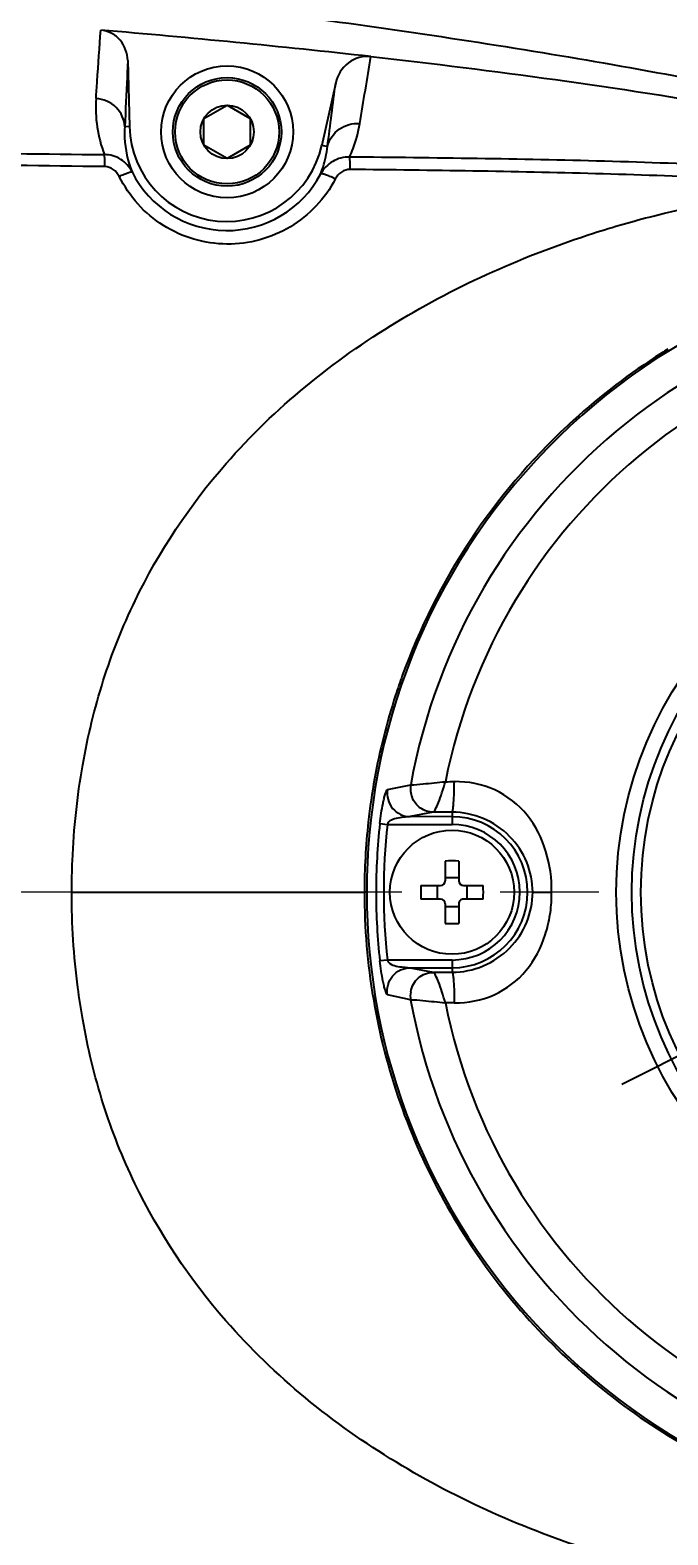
# Model space of a CAD drawing. Header units: millimetres. Extents: x 4086 to 8300, y 123 to 1549.
# Drawn here: x 7021.18 to 7041.72, y 1356.34 to 1404.83 of the extents above; entities that cross this region are included whole.
import ezdxf
from ezdxf import colors
from ezdxf.entities.mleader import LeaderData, LeaderLine
from ezdxf.math import Vec2, Vec3

# ---------------------------------------------------------------- set-up
doc = ezdxf.new("R2010")
doc.units = ezdxf.units.MM
doc.linetypes.add('CENTER2', pattern=[28.575, 19.05, -3.175, 3.175, -3.175])
doc.layers.add('中心线层', color=7, linetype='CENTER2', lineweight=0)
doc.layers.add('标注层', color=7, linetype='Continuous', lineweight=0)
doc.layers.add('外形图', color=7, linetype='Continuous')
doc.styles.add('思源黑', font='SourceHanSansCN-Normal.ttf')
doc.dimstyles.new('半径标注', dxfattribs={"dimtxt": 7, "dimasz": 3, "dimexe": 1.25, "dimexo": 0.625, "dimgap": 1, "dimtad": 1, "dimtoh": 1, "dimlfac": 4, "dimdsep": 46, "dimtxsty": '思源黑', "dimcen": 2.5, "dimadec": 0, "dimazin": 0, "dimtfac": 1, "dimtmove": 0, "dimatfit": 3, "dimfxl": 1, "dimarcsym": 0})
doc.dimstyles.new('尺寸标注_1_4比例', dxfattribs={"dimtxt": 7, "dimasz": 6, "dimexe": 2, "dimexo": 1.5, "dimgap": 1, "dimtad": 1, "dimdec": 1, "dimlfac": 4, "dimdsep": 46, "dimtxsty": '思源黑', "dimcen": 0.09, "dimadec": 0, "dimazin": 0, "dimtp": 0.01, "dimtm": 0.01, "dimtfac": 1, "dimtdec": 1, "dimtofl": 0, "dimtmove": 0, "dimatfit": 3, "dimfxl": 1, "dimtolj": 1, "dimarcsym": 0})

# ---------------------------------------------------------------- blocks, each defined once
blk = doc.blocks.new('*D1304')
at = {"layer": 'Defpoints', "color": 0}
for p in [(7017.019, 1426.915), (7017.019, 1397.041), (7052.515, 1377.049)]:
    blk.add_point(p, dxfattribs=at)
at = {"layer": '标注层', "color": 0, "lineweight": -2}
for p, q in [((7017.019, 1398.541), (7017.019, 1428.915)), ((7052.515, 1378.549), (7052.515, 1428.915)), ((7046.515, 1426.915), (7023.019, 1426.915))]:
    blk.add_line(p, q, dxfattribs=at)
at = {"layer": '标注层', "color": 0}
for points in [[(7023.019, 1427.915), (7023.019, 1425.915), (7017.019, 1426.915)], [(7046.515, 1425.915), (7046.515, 1427.915), (7052.515, 1426.915)]]:
    blk.add_solid(points, dxfattribs=at)
at = {"layer": '标注层', "color": 0, "insert": (7034.767, 1431.415), "char_height": 7, "attachment_point": 5, "style": '思源黑'}
blk.add_mtext('\\A1;71', dxfattribs=at)
blk = doc.blocks.new('*D1305')
at = {"layer": 'Defpoints', "color": 0}
for p in [(7007.019, 1426.915), (7007.019, 1397.042), (7017.019, 1397.041)]:
    blk.add_point(p, dxfattribs=at)
at = {"layer": '标注层', "color": 0, "lineweight": -2}
for p, q in [((7007.019, 1398.542), (7007.019, 1428.915)), ((7017.019, 1398.541), (7017.019, 1428.915)), ((7001.019, 1426.915), (6983.189, 1426.915)), ((7023.019, 1426.915), (7029.019, 1426.915))]:
    blk.add_line(p, q, dxfattribs=at)
at = {"layer": '标注层', "color": 0}
for points in [[(7001.019, 1425.915), (7001.019, 1427.915), (7007.019, 1426.915)], [(7023.019, 1427.915), (7023.019, 1425.915), (7017.019, 1426.915)]]:
    blk.add_solid(points, dxfattribs=at)
at = {"layer": '标注层', "color": 0, "insert": (6989.104, 1431.541), "char_height": 7, "attachment_point": 5, "style": '思源黑'}
blk.add_mtext('\\A1;40', dxfattribs=at)
blk = doc.blocks.new('*D1306')
at = {"layer": 'Defpoints', "color": 0}
for p in [(7052.515, 1440.43), (6981.019, 1397.81), (7052.515, 1377.049)]:
    blk.add_point(p, dxfattribs=at)
at = {"layer": '标注层', "color": 0, "lineweight": -2}
for p, q in [((6981.019, 1399.31), (6981.019, 1442.43)), ((7052.515, 1378.549), (7052.515, 1442.43)), ((6987.019, 1440.43), (7046.515, 1440.43))]:
    blk.add_line(p, q, dxfattribs=at)
at = {"layer": '标注层', "color": 0}
for points in [[(6987.019, 1441.43), (6987.019, 1439.43), (6981.019, 1440.43)], [(7046.515, 1439.43), (7046.515, 1441.43), (7052.515, 1440.43)]]:
    blk.add_solid(points, dxfattribs=at)
at = {"layer": '标注层', "color": 0, "insert": (7016.767, 1445.061), "char_height": 7, "attachment_point": 5, "style": '思源黑'}
blk.add_mtext('\\A1;143', dxfattribs=at)
blk = doc.blocks.new('*D1313')
at = {"layer": 'Defpoints', "color": 0}
for p in [(7059.435, 1380.539), (7045.596, 1373.559)]:
    blk.add_point(p, dxfattribs=at)
at = {"layer": '标注层', "color": 0, "lineweight": -2}
for p, q in [((7062.114, 1381.89), (7087.445, 1394.666)), ((7105.111, 1394.666), (7087.445, 1394.666)), ((7045.596, 1373.559), (7059.435, 1380.539)), ((7042.917, 1372.207), (7040.239, 1370.856))]:
    blk.add_line(p, q, dxfattribs=at)
at = {"layer": '标注层', "color": 0}
for points in [[(7061.889, 1382.336), (7062.339, 1381.443), (7059.435, 1380.539)], [(7043.142, 1371.761), (7042.692, 1372.654), (7045.596, 1373.559)]]:
    blk.add_solid(points, dxfattribs=at)
at = {"layer": '标注层', "color": 0, "insert": (7096.778, 1400.182), "char_height": 7, "attachment_point": 5, "style": '思源黑'}
blk.add_mtext('φ62', dxfattribs=at)

msp = doc.modelspace()

# ---------------------------------------------------------------- linework, layer by layer
at = {"layer": '中心线层'}
msp.add_line((7090.2949, 1377.0487), (6695.5771, 1377.0487), dxfattribs=at)
at = {"layer": '外形图', "color": 7, "linetype": 'Continuous'}
for p, q in [((7024.3205, 1403.8505), (7024.3737, 1401.7242)), ((7031.0173, 1403.1344), (7030.5702, 1401.1224)), ((7026.7746, 1401.1228), (7026.7747, 1401.9828)), ((7026.7747, 1401.9828), (7027.5196, 1402.4127)), ((7027.5196, 1402.4127), (7028.2643, 1401.9826)), ((7028.2643, 1401.9826), (7028.2641, 1401.1226)), ((7024.3737, 1401.7242), (7024.2245, 1401.7205)), ((7027.5193, 1400.6927), (7026.7746, 1401.1228)), ((7028.2641, 1401.1226), (7027.5193, 1400.6927)), ((7030.5702, 1401.1224), (7030.7521, 1401.0818)), ((7032.6842, 1380.3576), (7033.4335, 1380.5152)), ((7034.1607, 1379.6334), (7033.4137, 1379.4863)), ((7034.7659, 1379.6313), (7034.7658, 1379.2363)), ((7032.4395, 1379.2636), (7032.6845, 1379.2366)), ((7032.6845, 1379.2366), (7034.7658, 1379.2363)), ((7034.7659, 1379.4861), (7033.4137, 1379.4863)), ((7034.5457, 1378.0553), (7034.5456, 1377.4216)), ((7034.9857, 1378.0552), (7034.9856, 1377.4215)), ((7033.7618, 1377.2717), (7034.3955, 1377.2716)), ((7034.2919, 1376.8316), (7034.292, 1377.2716)), ((7034.5456, 1377.5252), (7034.9856, 1377.5251)), ((7035.1355, 1377.2715), (7035.7693, 1377.2714)), ((7035.2391, 1377.2715), (7035.239, 1376.8315)), ((7022.5163, 1377.0538), (7031.9416, 1377.0518)), ((7031.9974, 1377.052), (7031.9416, 1377.052)), ((7032.3177, 1377.0519), (7032.3177, 1377.0219)), ((7034.3955, 1376.8316), (7033.7617, 1376.8317)), ((7035.7692, 1376.8314), (7035.1355, 1376.8315)), ((7037.3623, 1377.0511), (7037.973, 1377.051)), ((7034.5454, 1376.6816), (7034.5453, 1376.0478)), ((7034.9854, 1376.5779), (7034.5454, 1376.578)), ((7034.9854, 1376.6815), (7034.9853, 1376.0478)), ((7032.6838, 1374.8672), (7032.4388, 1374.8402)), ((7034.7651, 1374.8668), (7032.6838, 1374.8672)), ((7034.7651, 1374.8668), (7034.7651, 1374.4718)), ((7033.4129, 1374.6172), (7034.7651, 1374.617)), ((7033.4129, 1374.6172), (7034.1598, 1374.4699)), ((7033.4323, 1373.5884), (7032.6831, 1373.7461))]:
    msp.add_line(p, q, dxfattribs=at)
for centre, radius in [((7027.5194, 1401.5527), 2.125), ((7027.5194, 1401.5527), 1.75), ((7027.5194, 1401.5527), 1.675), ((7027.5194, 1401.5527), 0.86), ((7052.5155, 1377.0487), 12.4598), ((7052.5155, 1377.0487), 11.9598), ((7052.5155, 1377.0487), 11.6656), ((7034.7655, 1377.0515), 2)]:
    msp.add_circle(centre, radius, dxfattribs=at)
for centre, radius, start, end in [((6995.5527, 1075.5429), 330.4697, 83.641756, 85.157451), ((5973.3667, 1577.8211), 1072.9605, 350.5590163, 350.6758227), ((6368.7428, 1487.6676), 667.6476, 352.54845, 352.7260631), ((7027.5432, 1402.34), 4.2549, 176.1114, 200.91359), ((7027.5088, 1401.8026), 3.1361, 181.4325, 347.47225), ((7027.5132, 1401.7878), 3.4129, 206.52367, 332.16071), ((7052.5155, 1377.0487), 20.5, 47.28504, 312.69656), ((7052.5155, 1377.0487), 19.3943, 90.2778, 169.70382), ((7052.5155, 1377.0487), 18.3134, 91.207, 168.77467), ((7052.6098, 1376.9127), 20.73, 122.37669, 132.26553), ((7052.5203, 1377.0462), 20.5694, 121.68145, 122.36546), ((7052.5441, 1376.9888), 20.6295, 132.27266, 132.64212), ((7052.5179, 1377.0288), 20.5824, 132.99664, 160.1106), ((7052.5343, 1376.9993), 20.6152, 132.64213, 132.97438), ((7052.4597, 1377.0621), 20.5164, 160.14304, 161.98948), ((7052.4984, 1377.052), 20.5563, 161.99605, 169.75351), ((7052.5819, 1377.0381), 20.6409, 169.7565, 173.68468), ((7033.4362, 1514.8051), 134.1965, 270.476598, 270.599143), ((7052.4409, 1377.0514), 20.4993, 173.67835, 179.99877), ((7052.5155, 1377.0487), 20.1978, 173.70414, 179.9908), ((7052.5155, 1377.0487), 19.9513, 173.70414, 186.27746), ((7034.7655, 1377.0515), 2.4346, 269.9908, 89.9908), ((7034.7655, 1377.0515), 2.1847, 269.9908, 89.99077), ((7034.7645, 1371.7107), 6.3484, 88.00568, 91.97592), ((7040.1078, 1377.0507), 6.3499, 178.00531, 181.97629), ((7034.3956, 1377.4216), 0.15, 269.9908, 359.9908), ((7035.1356, 1377.4215), 0.15, 179.9908, 269.9908), ((7029.4232, 1377.0524), 6.3499, 358.00531, 1.97629), ((7052.5155, 1377.0487), 20.1978, 180.07594, 186.27746), ((7034.3954, 1376.6816), 0.15, 359.9908, 89.9908), ((7035.1354, 1376.6815), 0.15, 89.9908, 179.9908), ((7033.0446, 1377.0518), 4.9284, 359.05542, 359.99063), ((7034.7664, 1382.3924), 6.3484, 268.00568, 271.97592), ((7052.5155, 1377.0487), 19.3943, 190.2778, 269.70382), ((7033.3923, 1239.3277), 134.1673, 89.382474, 89.505044), ((7052.5155, 1377.0487), 18.3134, 191.207, 268.77467)]:
    msp.add_arc(centre, radius, start, end, dxfattribs=at)
for points, knots in [([(6922.5932, 1407.8153), (6925.5381, 1408.2063), (6931.534, 1408.8037), (6940.6245, 1409.3102), (6949.8642, 1409.5828), (6962.4455, 1409.6741), (6978.5986, 1409.3122), (6994.9934, 1408.522), (7008.3298, 1407.5624), (7018.2995, 1406.658), (7028.0816, 1405.5492), (7037.534, 1404.1968), (7046.4567, 1402.5423), (7054.6081, 1400.4786), (7061.7621, 1397.8833), (7065.9888, 1395.6097), (7067.8588, 1394.3693)], [0, 0, 0, 0, 0.0604897, 0.1226141, 0.1853544, 0.2486888, 0.378773, 0.5142765, 0.5828547, 0.6510086, 0.7180916, 0.7832866, 0.8453962, 0.9027902, 0.9543102, 1, 1, 1, 1]), ([(7023.2981, 1402.6285), (7023.3105, 1402.8131), (7023.3602, 1403.5482), (7023.4103, 1404.2832), (7023.4481, 1404.8335)], [0, 0, 0, 0, 0.2512217, 1, 1, 1, 1]), ([(7024.3205, 1403.8505), (7024.3146, 1404.0864), (7024.1819, 1404.4556), (7023.8024, 1404.7553), (7023.5665, 1404.8234), (7023.4481, 1404.8335)], [0, 0, 0, 0, 0.4977434, 0.7492028, 1, 1, 1, 1]), ([(7032.1506, 1403.9798), (7031.9012, 1404.0079), (7031.3623, 1403.8513), (7031.0722, 1403.3816), (7031.0173, 1403.1344)], [0, 0, 0, 0, 0.4978266, 1, 1, 1, 1]), ([(7032.1507, 1403.9806), (7036.119, 1403.5342), (7042.0601, 1402.7367), (7049.9037, 1401.1928), (7053.7775, 1400.184), (7055.6911, 1399.5933)], [0, 0, 0, 0, 0.4996813, 0.7494017, 1, 1, 1, 1]), ([(7024.3205, 1403.8505), (7024.3124, 1403.6738), (7024.2802, 1402.9638), (7024.2483, 1402.2538), (7024.2245, 1401.7205)], [0, 0, 0, 0, 0.2488945, 1, 1, 1, 1]), ([(7024.2245, 1401.7205), (7024.2166, 1401.9467), (7024.0023, 1402.4155), (7023.534, 1402.6111), (7023.2981, 1402.6285)], [0, 0, 0, 0, 0.4889297, 1, 1, 1, 1]), ([(6932.2233, 1402.1608), (6934.1221, 1402.0324), (6937.9224, 1401.8119), (6945.5322, 1401.5482), (6955.0519, 1401.453), (6966.4763, 1401.4537), (6977.9011, 1401.3912), (6989.3233, 1401.2644), (7000.7418, 1401.1109), (7012.1565, 1400.9597), (7019.765, 1400.8625), (7023.5686, 1400.8211)], [0, 0, 0, 0, 0.0624909, 0.1249851, 0.2500079, 0.3750664, 0.5001246, 0.6251538, 0.7501469, 0.8750983, 1, 1, 1, 1]), ([(7023.582, 1400.434), (7019.7769, 1400.4797), (7012.166, 1400.5903), (7000.7481, 1400.7533), (6989.3275, 1400.9152), (6977.9041, 1401.046), (6966.478, 1401.112), (6955.0504, 1401.1142), (6945.5261, 1401.2063), (6937.9097, 1401.4543), (6934.1053, 1401.6686), (6932.204, 1401.7888)], [0, 0, 0, 0, 0.1249078, 0.249851, 0.3748243, 0.499823, 0.6248432, 0.7498818, 0.8749338, 0.937466, 1, 1, 1, 1]), ([(7024.2245, 1401.7205), (7024.2166, 1401.6007), (7024.21, 1401.1061), (7024.3192, 1400.6105), (7024.4596, 1400.2638)], [0, 0, 0, 0, 0.2430551, 1, 1, 1, 1]), ([(7030.7521, 1401.0818), (7030.8029, 1401.3016), (7031.0854, 1401.7165), (7031.5661, 1401.8386), (7031.794, 1401.8217)], [0, 0, 0, 0, 0.4966866, 1, 1, 1, 1]), ([(7031.4675, 1400.7424), (7031.5073, 1400.8314), (7031.6503, 1401.1798), (7031.7487, 1401.5464), (7031.794, 1401.8217)], [0, 0, 0, 0, 0.2590142, 1, 1, 1, 1]), ([(7030.531, 1400.1941), (7030.5609, 1400.2676), (7030.6657, 1400.5548), (7030.7288, 1400.8569), (7030.7521, 1401.0818)], [0, 0, 0, 0, 0.2598618, 1, 1, 1, 1]), ([(7024.4596, 1400.2638), (7024.3772, 1400.4261), (7024.1226, 1400.7136), (7023.7507, 1400.8227), (7023.5686, 1400.8211)], [0, 0, 0, 0, 0.4998153, 1, 1, 1, 1]), ([(7023.582, 1400.434), (7023.5822, 1400.5127), (7023.5802, 1400.6417), (7023.5755, 1400.7711), (7023.5686, 1400.8211)], [0, 0, 0, 0, 0.6089589, 1, 1, 1, 1]), ([(7031.4675, 1400.7425), (7031.2796, 1400.7495), (7030.8922, 1400.6494), (7030.62, 1400.3599), (7030.531, 1400.1941)], [0, 0, 0, 0, 0.4997979, 1, 1, 1, 1]), ([(7031.4844, 1400.3427), (7031.4846, 1400.4294), (7031.4813, 1400.5625), (7031.4764, 1400.6966), (7031.4675, 1400.7425)], [0, 0, 0, 0, 0.6499127, 1, 1, 1, 1]), ([(7047.8729, 1400.17), (7046.5105, 1400.2924), (7043.7794, 1400.4696), (7038.3096, 1400.669), (7034.2043, 1400.7148), (7031.4675, 1400.7422)], [0, 0, 0, 0, 0.2499357, 0.4999144, 1, 1, 1, 1]), ([(7024.0424, 1400.1173), (7023.9986, 1400.2056), (7023.872, 1400.3632), (7023.6768, 1400.4328), (7023.582, 1400.434)], [0, 0, 0, 0, 0.5096476, 1, 1, 1, 1]), ([(7024.0424, 1400.1173), (7024.0955, 1400.1428), (7024.1896, 1400.1859), (7024.3131, 1400.2353), (7024.3957, 1400.2619), (7024.4388, 1400.2691), (7024.4562, 1400.2678), (7024.4596, 1400.2638)], [0, 0, 0, 0, 0.3955113, 0.6931225, 0.8989774, 0.9648811, 1, 1, 1, 1]), ([(7031.0031, 1400.0352), (7030.8477, 1399.7169), (7030.4159, 1399.1382), (7029.5844, 1398.4553), (7028.5874, 1398.0297), (7027.5113, 1397.8889), (7026.4343, 1398.0481), (7025.4424, 1398.4965), (7024.6064, 1399.1948), (7024.2075, 1399.8003), (7024.0424, 1400.1173)], [0, 0, 0, 0, 0.1240318, 0.248394, 0.3731536, 0.498344, 0.6237851, 0.7493629, 0.874873, 1, 1, 1, 1]), ([(7031.0031, 1400.0352), (7030.9455, 1400.0654), (7030.8434, 1400.1152), (7030.6998, 1400.1732), (7030.6091, 1400.1985), (7030.5423, 1400.2087), (7030.531, 1400.1941)], [0, 0, 0, 0, 0.3858868, 0.6814482, 0.8907257, 1, 1, 1, 1]), ([(7031.4844, 1400.3427), (7031.3869, 1400.3438), (7031.1856, 1400.2802), (7031.0496, 1400.1239), (7031.0031, 1400.0352)], [0, 0, 0, 0, 0.4934907, 1, 1, 1, 1]), ([(7047.273, 1399.8037), (7044.65, 1400.0226), (7039.3846, 1400.2443), (7034.1188, 1400.3138), (7031.4844, 1400.3445)], [0, 0, 0, 0, 0.4997664, 1, 1, 1, 1]), ([(7039.3225, 1398.2895), (7039.9554, 1398.4928), (7042.5516, 1399.2408), (7045.2403, 1399.6733), (7047.273, 1399.801)], [0, 0, 0, 0, 0.2460555, 1, 1, 1, 1]), ([(7027.4881, 1390.8652), (7029.0516, 1392.6576), (7032.7735, 1395.6686), (7037.1131, 1397.5795), (7039.3226, 1398.2894)], [0, 0, 0, 0, 0.5061439, 1, 1, 1, 1]), ([(7022.8706, 1381.1571), (7023.0329, 1382.0734), (7023.4685, 1383.882), (7024.8054, 1387.2587), (7026.324, 1389.5329), (7027.487, 1390.8661)], [0, 0, 0, 0, 0.2568889, 0.5116246, 1, 1, 1, 1]), ([(7022.5163, 1377.0535), (7022.5162, 1377.3945), (7022.5445, 1378.7682), (7022.6917, 1380.1398), (7022.8719, 1381.1569)], [0, 0, 0, 0, 0.2482131, 1, 1, 1, 1]), ([(7033.4335, 1380.5152), (7033.5662, 1380.5129), (7033.9395, 1380.557), (7034.3123, 1380.5858), (7034.5525, 1380.6137)], [0, 0, 0, 0, 0.3544244, 1, 1, 1, 1]), ([(7034.1618, 1379.6337), (7034.1945, 1379.6525), (7034.2548, 1379.7623), (7034.3409, 1379.9671), (7034.4515, 1380.2663), (7034.5115, 1380.4948), (7034.5531, 1380.6138)], [0, 0, 0, 0, 0.106485, 0.3313458, 0.6436664, 1, 1, 1, 1]), ([(7034.7659, 1379.6313), (7034.7736, 1379.6349), (7034.7828, 1379.6658), (7034.7955, 1379.7203), (7034.8069, 1379.815), (7034.8231, 1379.9969), (7034.8351, 1380.2686), (7034.839, 1380.4969), (7034.8395, 1380.6159)], [0, 0, 0, 0, 0.0258273, 0.0844765, 0.1796698, 0.3084981, 0.6400125, 1, 1, 1, 1]), ([(7037.973, 1377.051), (7037.9847, 1377.4942), (7037.8504, 1378.3809), (7037.2633, 1379.5996), (7036.1813, 1380.4423), (7035.282, 1380.6231), (7034.8395, 1380.6159)], [0, 0, 0, 0, 0.2512815, 0.4995904, 0.7491185, 1, 1, 1, 1]), ([(7032.4395, 1379.2636), (7032.4517, 1379.3745), (7032.4801, 1379.5918), (7032.5293, 1379.8589), (7032.5739, 1380.06), (7032.6075, 1380.1977), (7032.6406, 1380.2886), (7032.6658, 1380.3537), (7032.6843, 1380.3576)], [0, 0, 0, 0, 0.2964286, 0.5828145, 0.7197573, 0.8475204, 0.949848, 1, 1, 1, 1]), ([(7032.6843, 1380.3576), (7032.652, 1380.1507), (7032.7723, 1379.6891), (7033.2069, 1379.4875), (7033.4141, 1379.4863)], [0, 0, 0, 0, 0.5026053, 1, 1, 1, 1]), ([(7034.1611, 1379.6334), (7034.0165, 1379.6343), (7033.7199, 1379.727), (7033.5294, 1379.9718), (7033.4759, 1380.1075)], [0, 0, 0, 0, 0.4977593, 1, 1, 1, 1]), ([(7037.3623, 1377.0511), (7037.3624, 1377.3799), (7037.2299, 1378.0487), (7036.6606, 1378.9045), (7035.7983, 1379.4896), (7035.1079, 1379.63), (7034.7659, 1379.6313)], [0, 0, 0, 0, 0.2443916, 0.4919408, 0.7458046, 1, 1, 1, 1]), ([(7033.4137, 1379.4863), (7033.3591, 1379.4836), (7033.2261, 1379.4689), (7032.9804, 1379.4461), (7032.7129, 1379.3651), (7032.6845, 1379.2366)], [0, 0, 0, 0, 0.2075019, 0.4998903, 1, 1, 1, 1]), ([(7022.8706, 1372.95), (7022.8103, 1373.291), (7022.6021, 1374.6492), (7022.5156, 1376.0258), (7022.5163, 1377.0535)], [0, 0, 0, 0, 0.2519868, 1, 1, 1, 1]), ([(7031.9416, 1377.052), (7031.9419, 1375.9009), (7032.1343, 1373.5937), (7033, 1370.2341), (7034.4179, 1367.0666), (7036.3453, 1364.1809), (7038.728, 1361.6581), (7041.4993, 1359.5694), (7044.5794, 1357.9718), (7046.7866, 1357.2695), (7047.9097, 1357.0143)], [0, 0, 0, 0, 0.1249779, 0.2499767, 0.3749658, 0.4999615, 0.6249815, 0.7499543, 0.8749628, 1, 1, 1, 1]), ([(7034.7651, 1374.4718), (7035.1071, 1374.473), (7035.7976, 1374.6132), (7036.6601, 1375.1981), (7037.2296, 1376.0537), (7037.3622, 1376.7224), (7037.3623, 1377.0511)], [0, 0, 0, 0, 0.2542262, 0.5080971, 0.7556289, 1, 1, 1, 1]), ([(7034.8384, 1373.4872), (7035.2745, 1373.4811), (7036.1607, 1373.6546), (7037.2332, 1374.4722), (7037.7352, 1375.4664), (7037.9341, 1376.3132), (7037.9734, 1376.7515), (7037.9724, 1376.9706)], [0, 0, 0, 0, 0.2508254, 0.5003467, 0.7484259, 0.8740116, 1, 1, 1, 1]), ([(7032.6832, 1373.7462), (7032.6648, 1373.7501), (7032.6396, 1373.8152), (7032.6065, 1373.9061), (7032.573, 1374.0438), (7032.5284, 1374.2449), (7032.4792, 1374.512), (7032.451, 1374.7294), (7032.4388, 1374.8402)], [0, 0, 0, 0, 0.0501675, 0.1524958, 0.2802575, 0.4171998, 0.7035784, 1, 1, 1, 1]), ([(7032.6838, 1374.8672), (7032.7121, 1374.7386), (7032.9797, 1374.6576), (7033.2254, 1374.6347), (7033.3583, 1374.6199), (7033.4129, 1374.6172)], [0, 0, 0, 0, 0.5001089, 0.7924974, 1, 1, 1, 1]), ([(7032.6832, 1373.7462), (7032.651, 1373.953), (7032.7713, 1374.4144), (7033.2057, 1374.6159), (7033.4129, 1374.6172)], [0, 0, 0, 0, 0.5025707, 1, 1, 1, 1]), ([(7033.4328, 1373.8451), (7033.4613, 1374.0136), (7033.6411, 1374.3395), (7033.991, 1374.4689), (7034.1603, 1374.4698)], [0, 0, 0, 0, 0.5024471, 1, 1, 1, 1]), ([(7034.552, 1373.4894), (7034.5104, 1373.6084), (7034.4504, 1373.8369), (7034.34, 1374.1362), (7034.2539, 1374.3409), (7034.1936, 1374.4508), (7034.161, 1374.4696)], [0, 0, 0, 0, 0.3563376, 0.6686665, 0.8935347, 1, 1, 1, 1]), ([(7034.7651, 1374.4718), (7034.7728, 1374.4682), (7034.7819, 1374.4374), (7034.7946, 1374.3831), (7034.8059, 1374.2886), (7034.8221, 1374.107), (7034.8341, 1373.8351), (7034.8379, 1373.6065), (7034.8384, 1373.4872)], [0, 0, 0, 0, 0.0257184, 0.0841319, 0.1790349, 0.3076292, 0.639198, 1, 1, 1, 1]), ([(7033.4324, 1373.5883), (7033.5651, 1373.5903), (7033.9383, 1373.5467), (7034.3112, 1373.5173), (7034.5513, 1373.4894)], [0, 0, 0, 0, 0.3543456, 1, 1, 1, 1]), ([(7027.4826, 1363.2393), (7026.32, 1364.5729), (7024.8021, 1366.8476), (7023.4663, 1370.2247), (7023.0313, 1372.0334), (7022.8693, 1372.9498)], [0, 0, 0, 0, 0.4883754, 0.7431111, 1, 1, 1, 1]), ([(7039.3178, 1355.8116), (7037.1081, 1356.5222), (7032.7684, 1358.4345), (7029.0467, 1361.447), (7027.4836, 1363.2402)], [0, 0, 0, 0, 0.4938601, 1, 1, 1, 1]), ([(7067.8532, 1359.7231), (7065.9836, 1358.4838), (7061.7581, 1356.2124), (7054.6066, 1353.62), (7046.4584, 1351.5592), (7037.5394, 1349.9077), (7028.0908, 1348.5584), (7018.3125, 1347.4527), (7008.3467, 1346.5514), (6995.0149, 1345.5957), (6978.6252, 1344.8103), (6962.477, 1344.4527), (6949.8997, 1344.5467), (6940.6629, 1344.8212), (6931.5749, 1345.3287), (6925.5805, 1345.9261), (6922.636, 1346.3168)], [0, 0, 0, 0, 0.0456879, 0.0972034, 0.1545912, 0.2166945, 0.2818842, 0.348963, 0.4171137, 0.4856904, 0.6211983, 0.7512915, 0.8146285, 0.8773696, 0.9394987, 1, 1, 1, 1])]:
    msp.add_open_spline(points, degree=3, knots=knots, dxfattribs=at)
for points in [[(7033.4335, 1380.5152), (7033.4105, 1380.3805), (7033.4257, 1380.2346), (7033.4759, 1380.1075)], [(7034.7659, 1379.6313), (7034.5642, 1379.6318), (7034.3624, 1379.6325), (7034.1607, 1379.6334)], [(7034.1598, 1374.4699), (7034.3616, 1374.4707), (7034.5633, 1374.4713), (7034.7651, 1374.4718)], [(7033.4328, 1373.8451), (7033.4182, 1373.7607), (7033.4179, 1373.6727), (7033.4323, 1373.5884)]]:
    msp.add_open_spline(points, degree=3, dxfattribs=at)

# ---------------------------------------------------------------- dimensions: what is measured, and where the dimension line sits
at = {"layer": '标注层'}
dim = msp.add_linear_dim(base=(7052.5155, 1440.4299), p1=(6981.0188, 1397.8102), p2=(7052.5155, 1377.0487), text='143', dimstyle='尺寸标注_1_4比例', dxfattribs=at)
dim.commit()
dim.dimension.update_dxf_attribs({"geometry": '*D1306', "text_midpoint": (7016.7672, 1440.4299), "dimtype": 160})
dim = msp.add_linear_dim(base=(7007.0187, 1426.9146), p1=(7017.0187, 1397.0407), p2=(7007.0187, 1397.0423), dimstyle='尺寸标注_1_4比例', dxfattribs=at)
dim.commit()
dim.dimension.update_dxf_attribs({"geometry": '*D1305', "text_midpoint": (6989.1038, 1431.5407)})
dim = msp.add_linear_dim(base=(7017.0187, 1426.9146), p1=(7052.5155, 1377.0487), p2=(7017.0187, 1397.0407), text='71', dimstyle='尺寸标注_1_4比例', dxfattribs=at)
dim.commit()
dim.dimension.update_dxf_attribs({"geometry": '*D1304', "text_midpoint": (7034.7671, 1431.4146)})
dim = msp.add_diameter_dim_2p(p1=(7045.5959, 1373.5585), p2=(7059.4351, 1380.5388), text='φ62', dimstyle='半径标注', override={"dimtxsty": '思源黑'}, dxfattribs=at)
dim.commit()
dim.dimension.update_dxf_attribs({"geometry": '*D1313', "text_midpoint": (7096.7778, 1394.6665), "dimtype": 163})

# ---------------------------------------------------------------- leaders
ml = msp.add_multileader_mtext('Standard', dxfattribs=at)
ml.set_content('{\\C7;Holding brake button}', style='思源黑')
ml.set_leader_properties()
ml.build(insert=Vec2(0, 0))
ml.multileader.update_dxf_attribs({"text_left_attachment_type": 5, "text_right_attachment_type": 5, "dogleg_length": 1, "arrow_head_size": 6})
ctx = ml.context
ctx.base_point, ctx.char_height, ctx.arrow_head_size, ctx.plane_origin = Vec3(6952.9218, 1303.7269), 7, 6, Vec3(6923.796, 1366.9918)
ctx.left_attachment, ctx.right_attachment = 5, 5
notes = []
notes.append((ctx, [(0, (1, 1, 0), (6951.9218, 1303.7269), (1, 0), 1, [(0, [(6923.796, 1366.9918)], 0, [])])]))
ctx.mtext.insert, ctx.mtext.flow_direction = Vec3(6954.9218, 1313.7389), 5
for ctx, leaders in notes:
    for number, flags, end, landing, length, lines in leaders:
        leader = LeaderData()
        leader.index, (leader.has_last_leader_line, leader.has_dogleg_vector, leader.attachment_direction) = number, flags
        leader.last_leader_point, leader.dogleg_vector, leader.dogleg_length = Vec3(end), Vec3(landing), length
        for number, points, colour, breaks in lines:
            line = LeaderLine()
            line.index, line.vertices, line.color, line.breaks = number, Vec3.list(points), colors.encode_raw_color(colour), breaks
            leader.lines.append(line)
        ctx.leaders.append(leader)

doc.saveas('drawing.dxf')
